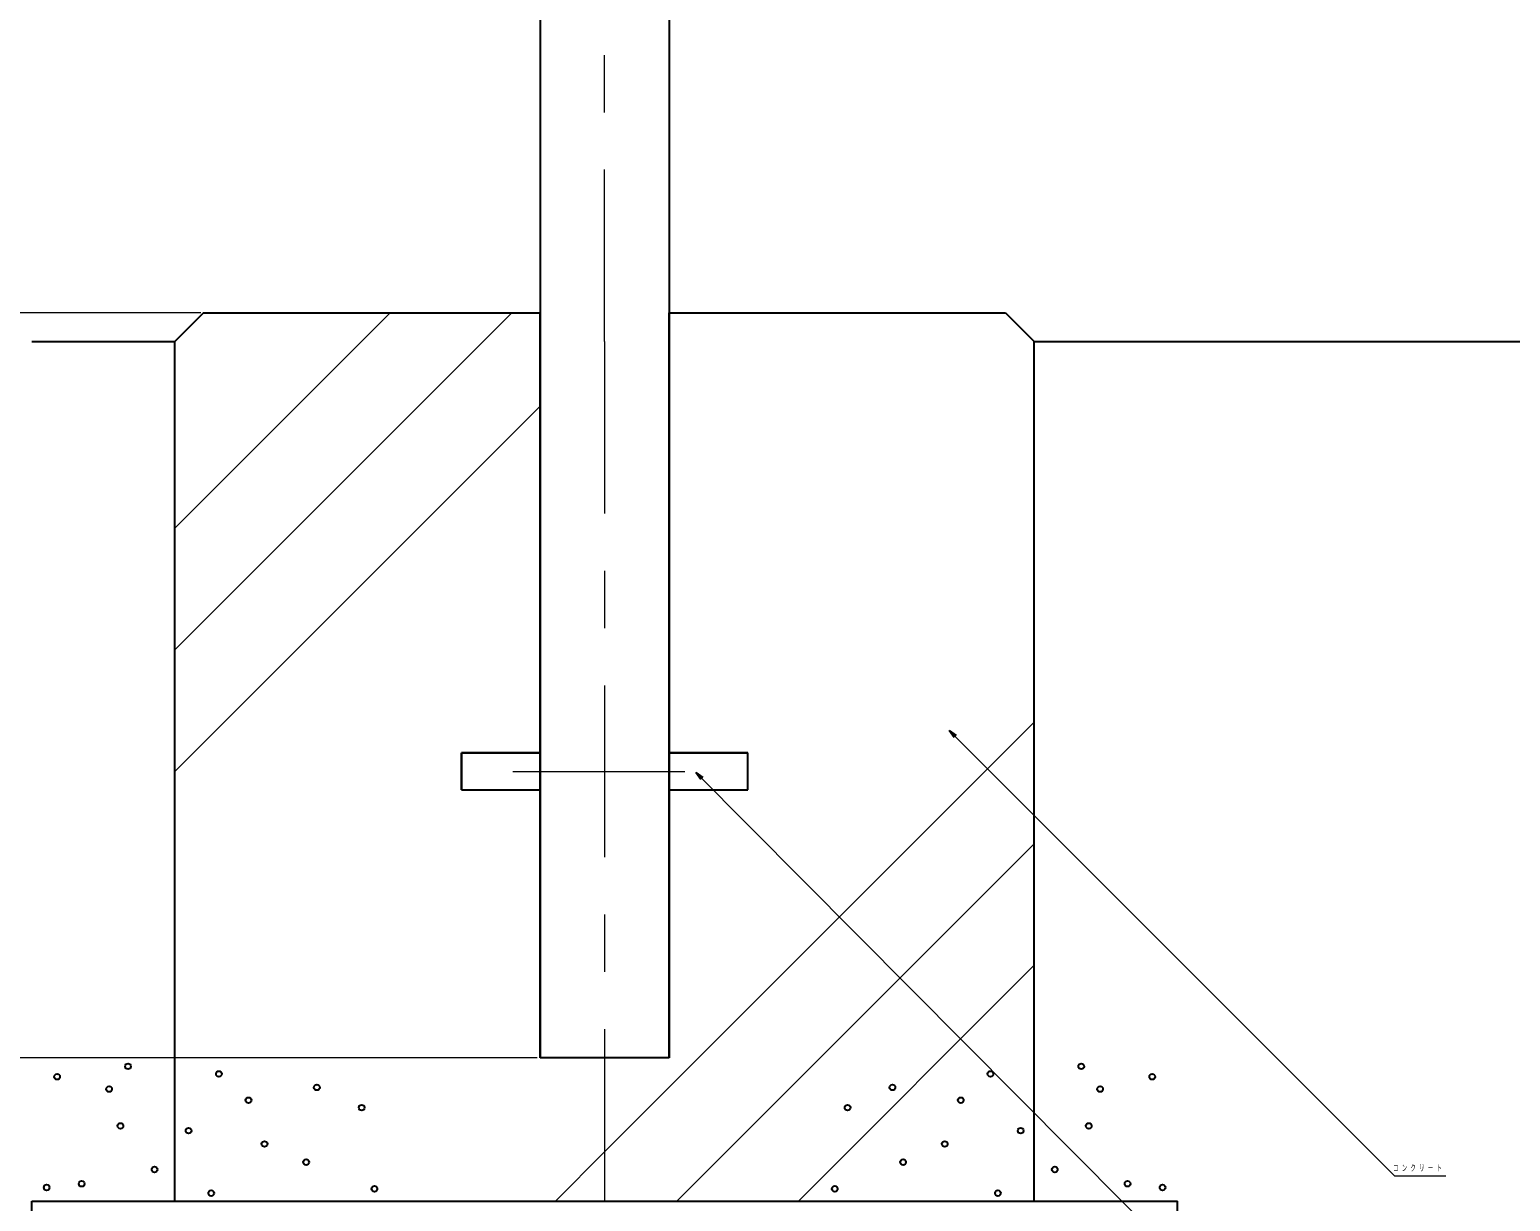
# Model space of a CAD drawing. Units: millimetres on the paper, scale 1:20. Extents: x -385 to 0, y 0 to 267.
# Drawn here: x -268.61 to -242.77, y 94.31 to 114.76 of the extents above; entities that cross this region are included whole.
import ezdxf

# ---------------------------------------------------------------- set-up
doc = ezdxf.new("R2010")
doc.units = ezdxf.units.MM
doc.linetypes.add('USER2', pattern=[6, 3, -1, 1, -1])
doc.layers.add('LY_1', color=7, linetype='Continuous', lineweight=25)
doc.styles.add('ＭＳ ゴシック', font='')
doc.styles.get('ＭＳ ゴシック').set_extended_font_data('MS Gothic')

msp = doc.modelspace()

# ---------------------------------------------------------------- linework, layer by layer
at = {"layer": 'LY_1', "linetype": 'USER2', "lineweight": 13}
for q in [(-258.577, 126.716), (-258.577, 87.571)]:
    msp.add_line((-258.577, 109.319), q, dxfattribs=at)
at = {"layer": 'LY_1', "color": 4}
for p, q in [((-259.702, 123.269), (-259.702, 96.819)), ((-257.452, 123.269), (-257.452, 96.819)), ((-257.452, 96.819), (-259.702, 96.819))]:
    msp.add_line(p, q, dxfattribs=at)
at = {"layer": 'LY_1', "lineweight": 13}
for p, q in [((-266.577, 109.819), (-279.577, 109.819)), ((-265.627, 109.819), (-278.627, 109.819)), ((-266.077, 106.062), (-262.32, 109.819)), ((-266.077, 103.941), (-260.199, 109.819)), ((-266.077, 101.819), (-259.702, 108.194)), ((-258.577, 95.177), (-251.077, 102.677)), ((-257.314, 94.319), (-251.077, 100.556)), ((-255.193, 94.319), (-251.077, 98.435)), ((-260.702, 96.819), (-279.577, 96.819)), ((-259.752, 96.819), (-278.627, 96.819)), ((-259.435, 94.319), (-258.577, 95.177))]:
    msp.add_line(p, q, dxfattribs=at)
at = {"layer": 'LY_1'}
for p, q in [((-265.577, 109.819), (-266.077, 109.319)), ((-265.577, 109.819), (-259.702, 109.819)), ((-259.702, 96.819), (-259.702, 109.819)), ((-257.452, 96.819), (-257.452, 109.819)), ((-257.452, 109.819), (-251.577, 109.819)), ((-251.577, 109.819), (-251.077, 109.319)), ((-268.577, 109.319), (-266.077, 109.319)), ((-266.077, 94.319), (-266.077, 109.319)), ((-251.077, 94.319), (-251.077, 109.319)), ((-251.077, 109.319), (-221.788, 109.319)), ((-252.474, 102.408), (-252.562, 102.532)), ((-252.562, 102.532), (-252.439, 102.444)), ((-252.562, 102.532), (-252.456, 102.426)), ((-261.077, 101.494), (-261.077, 102.144)), ((-261.077, 102.144), (-259.702, 102.144)), ((-261.077, 102.144), (-261.077, 101.494)), ((-259.702, 102.144), (-261.077, 102.144)), ((-257.452, 102.144), (-256.077, 102.144)), ((-256.077, 102.144), (-257.452, 102.144)), ((-256.077, 101.494), (-256.077, 102.144)), ((-256.077, 101.494), (-256.077, 102.144)), ((-256.899, 101.676), (-256.987, 101.8)), ((-256.987, 101.8), (-256.863, 101.711)), ((-256.987, 101.8), (-256.881, 101.693)), ((-261.077, 101.494), (-259.702, 101.494)), ((-261.077, 101.494), (-259.702, 101.494)), ((-257.452, 101.494), (-256.077, 101.494)), ((-257.452, 101.494), (-256.077, 101.494)), ((-257.452, 96.819), (-259.702, 96.819)), ((-268.577, 89.319), (-268.577, 94.319)), ((-268.577, 94.319), (-248.577, 94.319)), ((-248.577, 89.319), (-248.577, 94.319))]:
    msp.add_line(p, q, dxfattribs=at)
at = {"layer": 'LY_1', "color": 4, "linetype": 'USER2', "lineweight": 13}
msp.add_line((-260.178, 101.819), (-256.978, 101.819), dxfattribs=at)
at = {"layer": 'LY_1', "lineweight": 13}
for points in [[(-252.562, 102.532), (-244.792, 94.762), (-243.892, 94.762)], [(-256.987, 101.8), (-244.792, 89.531), (-243.892, 89.531)]]:
    msp.add_lwpolyline(points, dxfattribs=at)
at = {"layer": 'LY_1'}
for centre in [(-266.897, 96.671), (-250.258, 96.671), (-268.136, 96.49), (-265.311, 96.539), (-251.844, 96.539), (-249.019, 96.49), (-267.227, 96.275), (-263.601, 96.304), (-253.554, 96.304), (-249.928, 96.275), (-264.794, 96.08), (-262.818, 95.95), (-254.336, 95.95), (-252.361, 96.08), (-267.029, 95.631), (-250.126, 95.631), (-265.84, 95.548), (-251.315, 95.548), (-264.514, 95.316), (-252.641, 95.316), (-266.434, 94.871), (-263.787, 94.999), (-253.367, 94.999), (-250.72, 94.871), (-268.317, 94.557), (-267.706, 94.623), (-249.448, 94.623), (-248.837, 94.557), (-265.443, 94.458), (-262.595, 94.533), (-254.56, 94.533), (-251.712, 94.458)]:
    msp.add_circle(centre, 0.05, dxfattribs=at)

# ---------------------------------------------------------------- texts
at = {"layer": 'LY_1', "insert": (-244.813, 94.895), "char_height": 0.11, "attachment_point": 4, "style": 'ＭＳ ゴシック'}
msp.add_mtext('\\T1.64;\\W0.6;コンクリート', dxfattribs=at)

doc.saveas('drawing.dxf')
